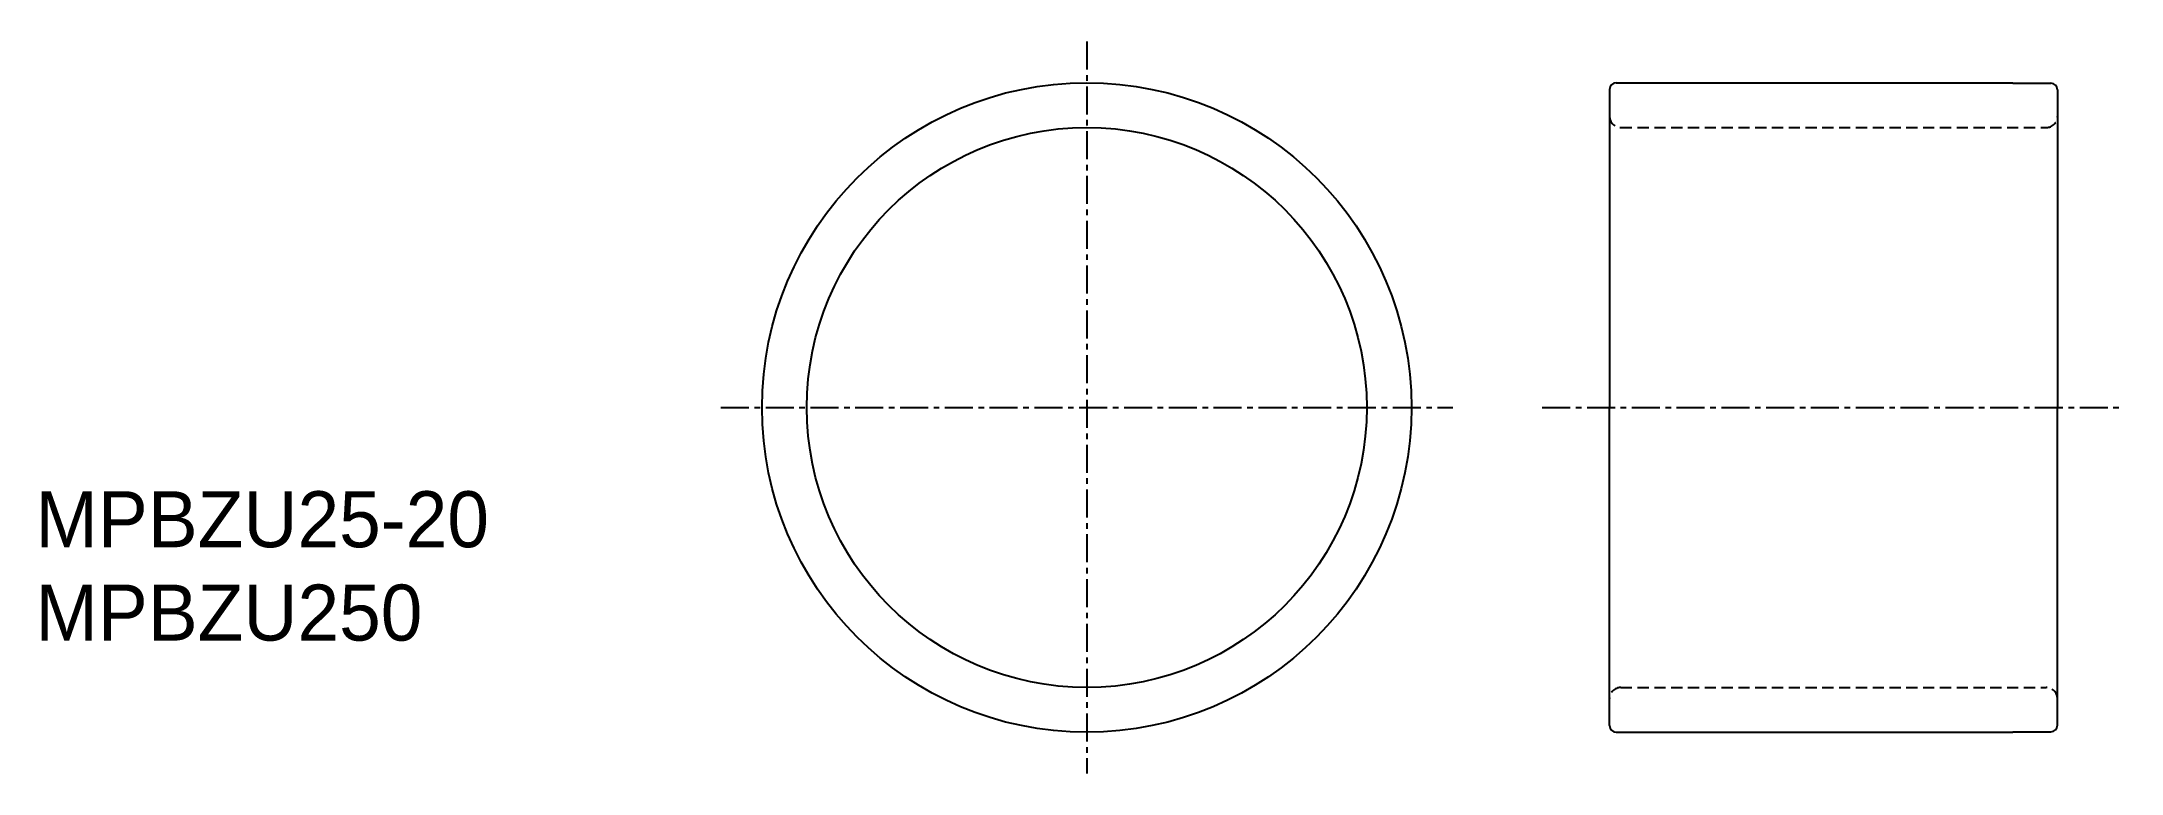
# Model space of a CAD drawing. Extents: x 10.3 to 103.1, y 4.1 to 36.7.
import ezdxf

# ---------------------------------------------------------------- set-up
doc = ezdxf.new("R2010")
doc.units = 0
doc.linetypes.add('CENTER', pattern=[2, 1.25, -0.25, 0.25, -0.25])
doc.linetypes.add('DASHED', pattern=[0.75, 0.5, -0.25])
doc.layers.get('0').update_dxf_attribs({"linetype": 'CONTINUOUS'})
doc.layers.add('CENTER', color=1, linetype='CENTER')

msp = doc.modelspace()

# ---------------------------------------------------------------- linework, layer by layer
at = {"color": 7, "linetype": 'CONTINUOUS'}
for p, q in [((80.289, 34.607), (80.289, 20.407)), ((80.289, 34.607), (80.289, 33.407)), ((80.589, 34.907), (98.289, 34.907)), ((98.289, 34.907), (98.289, 34.887)), ((98.289, 34.887), (99.989, 34.887)), ((100.289, 34.587), (100.289, 20.407)), ((100.289, 34.567), (100.289, 33.407)), ((80.289, 6.207), (80.289, 20.407)), ((100.289, 6.247), (100.289, 20.407)), ((80.289, 6.207), (80.289, 7.407)), ((100.289, 6.227), (100.289, 7.407)), ((80.589, 5.907), (98.289, 5.907)), ((98.289, 5.907), (98.289, 5.927)), ((98.289, 5.927), (99.989, 5.927))]:
    msp.add_line(p, q, dxfattribs=at)
at = {"color": 3, "linetype": 'DASHED'}
for p, q in [((80.789, 32.907), (99.789, 32.907)), ((80.789, 7.907), (99.789, 7.907))]:
    msp.add_line(p, q, dxfattribs=at)
at = {"color": 7, "linetype": 'CONTINUOUS'}
for radius in [14.5, 12.5]:
    msp.add_circle((56.945, 20.407), radius, dxfattribs=at)
for centre, start, end in [((80.589, 34.607), 90, 180), ((99.989, 34.587), 0, 90), ((80.589, 6.207), 180, 270), ((99.989, 6.227), 270, 0)]:
    msp.add_arc(centre, 0.3, start, end, dxfattribs=at)
at = {"color": 3, "linetype": 'DASHED'}
for centre, start, end in [((80.789, 33.407), 180, 270), ((99.789, 33.407), 270, 0), ((80.789, 7.407), 90, 180), ((99.789, 7.407), 0, 90)]:
    msp.add_arc(centre, 0.5, start, end, dxfattribs=at)
at = {"layer": 'CENTER', "color": 1, "linetype": 'CENTER'}
for p, q in [((56.945, 36.745), (56.945, 4.07)), ((40.608, 20.407), (73.283, 20.407)), ((77.283, 20.407), (103.144, 20.407))]:
    msp.add_line(p, q, dxfattribs=at)

# ---------------------------------------------------------------- texts
at = {"color": 7, "linetype": 'CONTINUOUS'}
for s, p in [('MPBZU25-20', (10, 14.167)), ('MPBZU250', (10, 10))]:
    msp.add_text(s, height=2.5, dxfattribs=at).set_placement(p)

doc.saveas('drawing.dxf')
